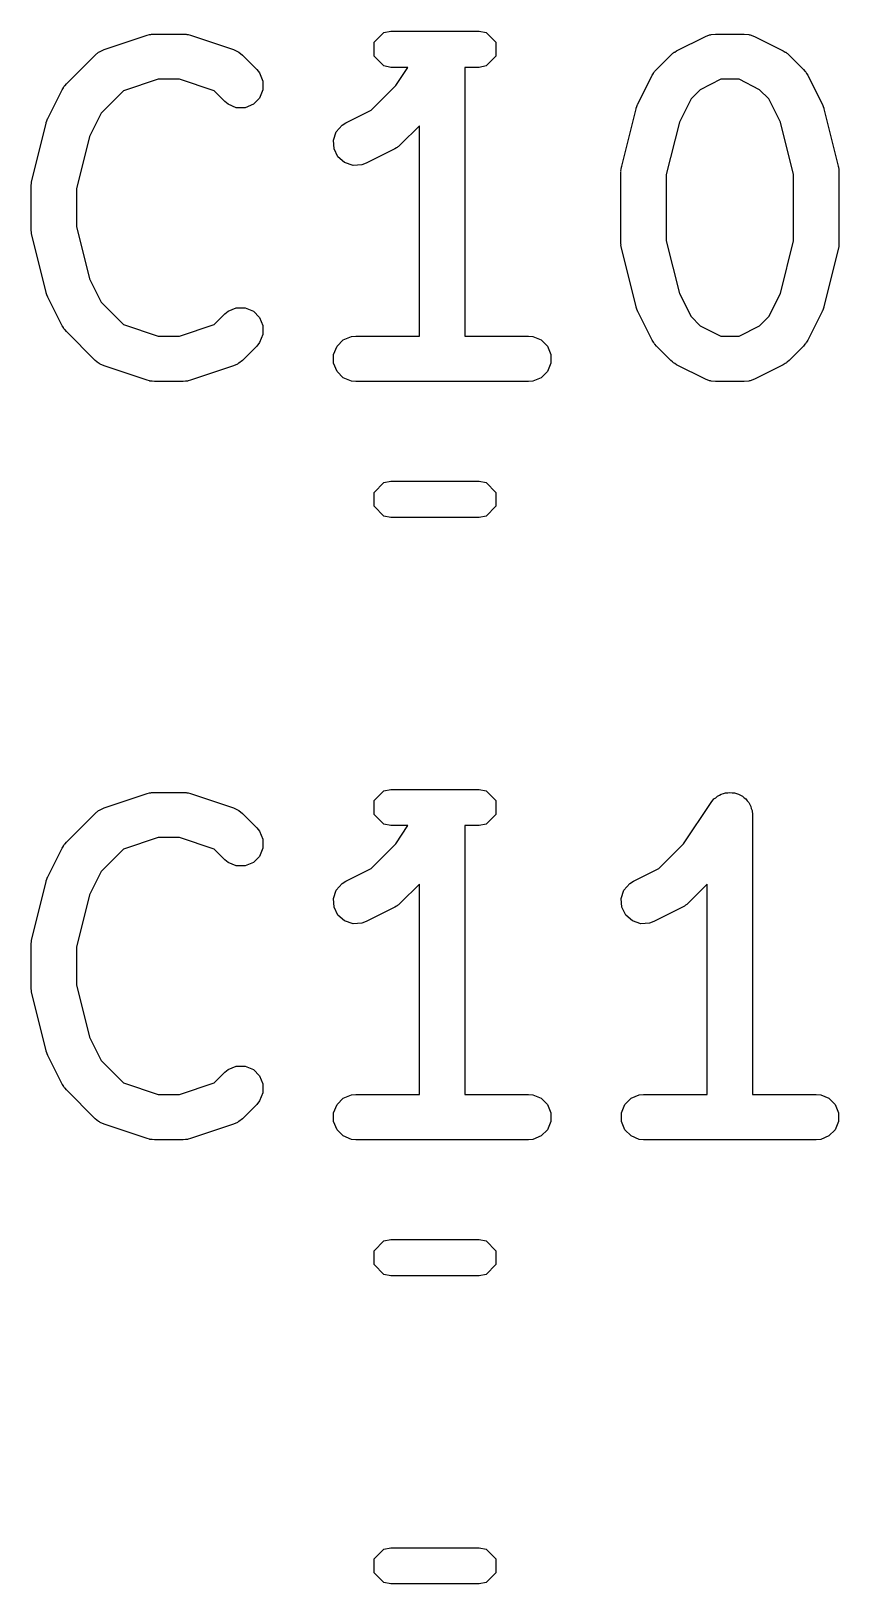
# Model space of a CAD drawing. Header units: inches. Extents: x 5.9 to 18, y -6.3 to -1.5.
# Drawn here: x 8.4976 to 8.6028, y -3.1854 to -2.9831 of the extents above; entities that cross this region are included whole.
import ezdxf

# ---------------------------------------------------------------- set-up
doc = ezdxf.new("R2010")
doc.units = ezdxf.units.IN
doc.header["$MEASUREMENT"] = 0
doc.layers.add('F.Silkscreen', color=41, linetype='CONTINUOUS', true_color=0xf2eda1)

msp = doc.modelspace()

# ---------------------------------------------------------------- linework, layer by layer
at = {"layer": 'F.Silkscreen', "linetype": 'CONTINUOUS'}
for p, q in [((8.50708, -2.98548), (8.51271, -2.98361)), ((8.51271, -2.98361), (8.51299, -2.98354)), ((8.51299, -2.98354), (8.51306, -2.98351)), ((8.51306, -2.98351), (8.51317, -2.9835)), ((8.51317, -2.9835), (8.51327, -2.98348)), ((8.51327, -2.98348), (8.51335, -2.98349)), ((8.51335, -2.98349), (8.51364, -2.98346)), ((8.51364, -2.98346), (8.51739, -2.98346)), ((8.51739, -2.98346), (8.51768, -2.98349)), ((8.51768, -2.98349), (8.51776, -2.98348)), ((8.51776, -2.98348), (8.51786, -2.9835)), ((8.51786, -2.9835), (8.51796, -2.98351)), ((8.51796, -2.98351), (8.51804, -2.98354)), ((8.51804, -2.98354), (8.51832, -2.98361)), ((8.51832, -2.98361), (8.52395, -2.98548)), ((8.54226, -2.98453), (8.54353, -2.98325)), ((8.54226, -2.98634), (8.54226, -2.98453)), ((8.54353, -2.98325), (8.54444, -2.98307)), ((8.54444, -2.98307), (8.55596, -2.98307)), ((8.55596, -2.98307), (8.55686, -2.98325)), ((8.55686, -2.98325), (8.55814, -2.98453)), ((8.55814, -2.98453), (8.55814, -2.98634)), ((8.58168, -2.98564), (8.58543, -2.98377)), ((8.58543, -2.98377), (8.58597, -2.98356)), ((8.58597, -2.98356), (8.58608, -2.98355)), ((8.58608, -2.98355), (8.58618, -2.98351)), ((8.58618, -2.98351), (8.58675, -2.98346)), ((8.58675, -2.98346), (8.5905, -2.98346)), ((8.5905, -2.98346), (8.59108, -2.98351)), ((8.59108, -2.98351), (8.59118, -2.98355)), ((8.59118, -2.98355), (8.59128, -2.98356)), ((8.59128, -2.98356), (8.59182, -2.98377)), ((8.59182, -2.98377), (8.59557, -2.98564)), ((8.50218, -2.98995), (8.50593, -2.9862)), ((8.50593, -2.9862), (8.50637, -2.98583)), ((8.50637, -2.98583), (8.50647, -2.98579)), ((8.50647, -2.98579), (8.50655, -2.98572)), ((8.50655, -2.98572), (8.50708, -2.98548)), ((8.52395, -2.98548), (8.52448, -2.98572)), ((8.52448, -2.98572), (8.52456, -2.98579)), ((8.52456, -2.98579), (8.52465, -2.98583)), ((8.52465, -2.98583), (8.5251, -2.9862)), ((8.5251, -2.9862), (8.52698, -2.98807)), ((8.54353, -2.98762), (8.54226, -2.98634)), ((8.55814, -2.98634), (8.55686, -2.98762)), ((8.57904, -2.98807), (8.58092, -2.9862)), ((8.58092, -2.9862), (8.58114, -2.98601)), ((8.58114, -2.98601), (8.58119, -2.98595)), ((8.58119, -2.98595), (8.58128, -2.9859)), ((8.58128, -2.9859), (8.58136, -2.98583)), ((8.58136, -2.98583), (8.58144, -2.9858)), ((8.58144, -2.9858), (8.58168, -2.98564)), ((8.59557, -2.98564), (8.59582, -2.9858)), ((8.59582, -2.9858), (8.59589, -2.98583)), ((8.59589, -2.98583), (8.59598, -2.9859)), ((8.59598, -2.9859), (8.59606, -2.98595)), ((8.59606, -2.98595), (8.59612, -2.98601)), ((8.59612, -2.98601), (8.59634, -2.9862)), ((8.59634, -2.9862), (8.59822, -2.98807)), ((8.52698, -2.98807), (8.52734, -2.98852)), ((8.52734, -2.98852), (8.52778, -2.98958)), ((8.54444, -2.9878), (8.54353, -2.98762)), ((8.54666, -2.9878), (8.54444, -2.9878)), ((8.54509, -2.99015), (8.54666, -2.9878)), ((8.55596, -2.9878), (8.55409, -2.9878)), ((8.55409, -2.9878), (8.55409, -3.02283)), ((8.55686, -2.98762), (8.55596, -2.9878)), ((8.57661, -2.99259), (8.57849, -2.98884)), ((8.57849, -2.98884), (8.57865, -2.98859)), ((8.57865, -2.98859), (8.57868, -2.98852)), ((8.57868, -2.98852), (8.57874, -2.98844)), ((8.57874, -2.98844), (8.5788, -2.98835)), ((8.5788, -2.98835), (8.57886, -2.9883)), ((8.57886, -2.9883), (8.57904, -2.98807)), ((8.59822, -2.98807), (8.5984, -2.9883)), ((8.5984, -2.9883), (8.59846, -2.98835)), ((8.59846, -2.98835), (8.59852, -2.98844)), ((8.59852, -2.98844), (8.59858, -2.98852)), ((8.59858, -2.98852), (8.59861, -2.98859)), ((8.59861, -2.98859), (8.59877, -2.98884)), ((8.59877, -2.98884), (8.60064, -2.99259)), ((8.49975, -2.99446), (8.50162, -2.99071)), ((8.50162, -2.99071), (8.50178, -2.99047)), ((8.50178, -2.99047), (8.50181, -2.99039)), ((8.50181, -2.99039), (8.50188, -2.99031)), ((8.50188, -2.99031), (8.50193, -2.99022)), ((8.50193, -2.99022), (8.50199, -2.99017)), ((8.50199, -2.99017), (8.50218, -2.98995)), ((8.50961, -2.99087), (8.50669, -2.99378)), ((8.51412, -2.98936), (8.50961, -2.99087)), ((8.51691, -2.98936), (8.51412, -2.98936)), ((8.52142, -2.99087), (8.51691, -2.98936)), ((8.5228, -2.99225), (8.52142, -2.99087)), ((8.52778, -2.99074), (8.52734, -2.9918)), ((8.52778, -2.98958), (8.52778, -2.99074)), ((8.54189, -2.99336), (8.54509, -2.99015)), ((8.58475, -2.99071), (8.58356, -2.99191)), ((8.58745, -2.98936), (8.58475, -2.99071)), ((8.58981, -2.98936), (8.58745, -2.98936)), ((8.5925, -2.99071), (8.58981, -2.98936)), ((8.5937, -2.99191), (8.5925, -2.99071)), ((8.52325, -2.99261), (8.5228, -2.99225)), ((8.52431, -2.99306), (8.52325, -2.99261)), ((8.52653, -2.99261), (8.52546, -2.99306)), ((8.52734, -2.9918), (8.52653, -2.99261)), ((8.57641, -2.99313), (8.5765, -2.99289)), ((8.5765, -2.99289), (8.57659, -2.99265)), ((8.57659, -2.99265), (8.5766, -2.99263)), ((8.5766, -2.99263), (8.57661, -2.99259)), ((8.58356, -2.99191), (8.58204, -2.99494)), ((8.59522, -2.99494), (8.5937, -2.99191)), ((8.60064, -2.99259), (8.60066, -2.99263)), ((8.60066, -2.99263), (8.60067, -2.99265)), ((8.60067, -2.99265), (8.60076, -2.99289)), ((8.60076, -2.99289), (8.60085, -2.99313)), ((8.49954, -2.995), (8.49963, -2.99476)), ((8.49963, -2.99476), (8.49972, -2.99452)), ((8.49972, -2.99452), (8.49973, -2.99451)), ((8.49973, -2.99451), (8.49975, -2.99446)), ((8.50669, -2.99378), (8.50518, -2.99681)), ((8.52546, -2.99306), (8.52431, -2.99306)), ((8.53857, -2.99502), (8.54189, -2.99336)), ((8.57452, -3.00069), (8.57639, -2.99319)), ((8.57639, -2.99319), (8.57641, -2.99315)), ((8.57641, -2.99315), (8.57641, -2.99313)), ((8.58204, -2.99494), (8.58033, -3.00177)), ((8.59693, -3.00177), (8.59522, -2.99494)), ((8.60085, -2.99313), (8.60085, -2.99315)), ((8.60085, -2.99315), (8.60087, -2.99319)), ((8.60087, -2.99319), (8.60274, -3.00069)), ((8.49765, -3.00257), (8.49953, -2.99507)), ((8.49953, -2.99507), (8.49954, -2.99503)), ((8.49954, -2.99503), (8.49954, -2.995)), ((8.50518, -2.99681), (8.50347, -3.00365)), ((8.53696, -2.99729), (8.53732, -2.9962)), ((8.53732, -2.9962), (8.53808, -2.99533)), ((8.53808, -2.99533), (8.53857, -2.99502)), ((8.54818, -2.99541), (8.54572, -2.99787)), ((8.54818, -3.02283), (8.54818, -2.99541)), ((8.53704, -2.99844), (8.53696, -2.99729)), ((8.53755, -2.99947), (8.53704, -2.99844)), ((8.54496, -2.99843), (8.54121, -3.0003)), ((8.5452, -2.99827), (8.54496, -2.99843)), ((8.54528, -2.99824), (8.5452, -2.99827)), ((8.54536, -2.99817), (8.54528, -2.99824)), ((8.54545, -2.99812), (8.54536, -2.99817)), ((8.5455, -2.99806), (8.54545, -2.99812)), ((8.54572, -2.99787), (8.5455, -2.99806)), ((8.53842, -3.00022), (8.53755, -2.99947)), ((8.53952, -3.00059), (8.53842, -3.00022)), ((8.54067, -3.00051), (8.53952, -3.00059)), ((8.54121, -3.0003), (8.54067, -3.00051)), ((8.57446, -3.00105), (8.57448, -3.00083)), ((8.57448, -3.00083), (8.5745, -3.00079)), ((8.5745, -3.00079), (8.57452, -3.00069)), ((8.60274, -3.00069), (8.60276, -3.00079)), ((8.60276, -3.00079), (8.60277, -3.00083)), ((8.60277, -3.00083), (8.6028, -3.00105)), ((8.49757, -3.00314), (8.4976, -3.00292)), ((8.4976, -3.00292), (8.49762, -3.00271)), ((8.49762, -3.00271), (8.49764, -3.00267)), ((8.49764, -3.00267), (8.49765, -3.00257)), ((8.57443, -3.00126), (8.57446, -3.00105)), ((8.57444, -3.00131), (8.57443, -3.00126)), ((8.57443, -3.00141), (8.57444, -3.00131)), ((8.57443, -3.01078), (8.57443, -3.00141)), ((8.58033, -3.00177), (8.58033, -3.01042)), ((8.59693, -3.01042), (8.59693, -3.00177)), ((8.6028, -3.00105), (8.60283, -3.00126)), ((8.60283, -3.00126), (8.60282, -3.00131)), ((8.60282, -3.00131), (8.60283, -3.00141)), ((8.60283, -3.00141), (8.60283, -3.01078)), ((8.49756, -3.00328), (8.49757, -3.00318)), ((8.49756, -3.00891), (8.49756, -3.00328)), ((8.49757, -3.00318), (8.49757, -3.00314)), ((8.50347, -3.00365), (8.50347, -3.00854)), ((8.49757, -3.00901), (8.49756, -3.00891)), ((8.49757, -3.00905), (8.49757, -3.00901)), ((8.4976, -3.00927), (8.49757, -3.00905)), ((8.50347, -3.00854), (8.50518, -3.01538)), ((8.49762, -3.00948), (8.4976, -3.00927)), ((8.49764, -3.00952), (8.49762, -3.00948)), ((8.49765, -3.00962), (8.49764, -3.00952)), ((8.49953, -3.01712), (8.49765, -3.00962)), ((8.57444, -3.01088), (8.57443, -3.01078)), ((8.57443, -3.01093), (8.57444, -3.01088)), ((8.57446, -3.01114), (8.57443, -3.01093)), ((8.57448, -3.01136), (8.57446, -3.01114)), ((8.58033, -3.01042), (8.58204, -3.01725)), ((8.59522, -3.01725), (8.59693, -3.01042)), ((8.6028, -3.01114), (8.60277, -3.01136)), ((8.60283, -3.01093), (8.6028, -3.01114)), ((8.60283, -3.01078), (8.60282, -3.01088)), ((8.60282, -3.01088), (8.60283, -3.01093)), ((8.5745, -3.0114), (8.57448, -3.01136)), ((8.57452, -3.0115), (8.5745, -3.0114)), ((8.57639, -3.019), (8.57452, -3.0115)), ((8.60274, -3.0115), (8.60087, -3.019)), ((8.60276, -3.0114), (8.60274, -3.0115)), ((8.60277, -3.01136), (8.60276, -3.0114)), ((8.49954, -3.01717), (8.49953, -3.01712)), ((8.49954, -3.01719), (8.49954, -3.01717)), ((8.49963, -3.01743), (8.49954, -3.01719)), ((8.50518, -3.01538), (8.50669, -3.01841)), ((8.49972, -3.01767), (8.49963, -3.01743)), ((8.49973, -3.01768), (8.49972, -3.01767)), ((8.49975, -3.01773), (8.49973, -3.01768)), ((8.50162, -3.02148), (8.49975, -3.01773)), ((8.50669, -3.01841), (8.50961, -3.02132)), ((8.52325, -3.01958), (8.52431, -3.01913)), ((8.52431, -3.01913), (8.52546, -3.01913)), ((8.52546, -3.01913), (8.52653, -3.01958)), ((8.57641, -3.01904), (8.57639, -3.019)), ((8.57641, -3.01906), (8.57641, -3.01904)), ((8.5765, -3.0193), (8.57641, -3.01906)), ((8.58204, -3.01725), (8.58356, -3.02028)), ((8.5937, -3.02028), (8.59522, -3.01725)), ((8.60085, -3.01906), (8.60076, -3.0193)), ((8.60087, -3.019), (8.60085, -3.01904)), ((8.60085, -3.01904), (8.60085, -3.01906)), ((8.52142, -3.02132), (8.5228, -3.01994)), ((8.5228, -3.01994), (8.52325, -3.01958)), ((8.52653, -3.01958), (8.52734, -3.02039)), ((8.52734, -3.02039), (8.52778, -3.02145)), ((8.57659, -3.01954), (8.5765, -3.0193)), ((8.5766, -3.01956), (8.57659, -3.01954)), ((8.57661, -3.0196), (8.5766, -3.01956)), ((8.57849, -3.02335), (8.57661, -3.0196)), ((8.58356, -3.02028), (8.58475, -3.02148)), ((8.5925, -3.02148), (8.5937, -3.02028)), ((8.60064, -3.0196), (8.59877, -3.02335)), ((8.60066, -3.01956), (8.60064, -3.0196)), ((8.60067, -3.01954), (8.60066, -3.01956)), ((8.60076, -3.0193), (8.60067, -3.01954)), ((8.50178, -3.02172), (8.50162, -3.02148)), ((8.50181, -3.0218), (8.50178, -3.02172)), ((8.50188, -3.02188), (8.50181, -3.0218)), ((8.50193, -3.02197), (8.50188, -3.02188)), ((8.50199, -3.02202), (8.50193, -3.02197)), ((8.50218, -3.02224), (8.50199, -3.02202)), ((8.50593, -3.02599), (8.50218, -3.02224)), ((8.50961, -3.02132), (8.51412, -3.02283)), ((8.51412, -3.02283), (8.51691, -3.02283)), ((8.51691, -3.02283), (8.52142, -3.02132)), ((8.52778, -3.02261), (8.52734, -3.02367)), ((8.52778, -3.02145), (8.52778, -3.02261)), ((8.53825, -3.02333), (8.53931, -3.02288)), ((8.53931, -3.02288), (8.53989, -3.02283)), ((8.53989, -3.02283), (8.54818, -3.02283)), ((8.55409, -3.02283), (8.56238, -3.02283)), ((8.56238, -3.02283), (8.56296, -3.02288)), ((8.56296, -3.02288), (8.56402, -3.02333)), ((8.58475, -3.02148), (8.58745, -3.02283)), ((8.58745, -3.02283), (8.58981, -3.02283)), ((8.58981, -3.02283), (8.5925, -3.02148)), ((8.52698, -3.02412), (8.5251, -3.02599)), ((8.52734, -3.02367), (8.52698, -3.02412)), ((8.53699, -3.0252), (8.53743, -3.02414)), ((8.53699, -3.02636), (8.53699, -3.0252)), ((8.53743, -3.02414), (8.53825, -3.02333)), ((8.56402, -3.02333), (8.56484, -3.02414)), ((8.56484, -3.02414), (8.56528, -3.0252)), ((8.56528, -3.0252), (8.56528, -3.02636)), ((8.57865, -3.0236), (8.57849, -3.02335)), ((8.57868, -3.02367), (8.57865, -3.0236)), ((8.57874, -3.02375), (8.57868, -3.02367)), ((8.5788, -3.02384), (8.57874, -3.02375)), ((8.57886, -3.02389), (8.5788, -3.02384)), ((8.57904, -3.02412), (8.57886, -3.02389)), ((8.58092, -3.02599), (8.57904, -3.02412)), ((8.59822, -3.02412), (8.59634, -3.02599)), ((8.5984, -3.02389), (8.59822, -3.02412)), ((8.59846, -3.02384), (8.5984, -3.02389)), ((8.59852, -3.02375), (8.59846, -3.02384)), ((8.59858, -3.02367), (8.59852, -3.02375)), ((8.59861, -3.0236), (8.59858, -3.02367)), ((8.59877, -3.02335), (8.59861, -3.0236)), ((8.50637, -3.02636), (8.50593, -3.02599)), ((8.50647, -3.0264), (8.50637, -3.02636)), ((8.50655, -3.02647), (8.50647, -3.0264)), ((8.50708, -3.02671), (8.50655, -3.02647)), ((8.51271, -3.02858), (8.50708, -3.02671)), ((8.52395, -3.02671), (8.51832, -3.02858)), ((8.52448, -3.02647), (8.52395, -3.02671)), ((8.52456, -3.0264), (8.52448, -3.02647)), ((8.52465, -3.02636), (8.52456, -3.0264)), ((8.5251, -3.02599), (8.52465, -3.02636)), ((8.53743, -3.02742), (8.53699, -3.02636)), ((8.56528, -3.02636), (8.56484, -3.02742)), ((8.58114, -3.02618), (8.58092, -3.02599)), ((8.58119, -3.02624), (8.58114, -3.02618)), ((8.58128, -3.02629), (8.58119, -3.02624)), ((8.58136, -3.02636), (8.58128, -3.02629)), ((8.58144, -3.02639), (8.58136, -3.02636)), ((8.58168, -3.02655), (8.58144, -3.02639)), ((8.58543, -3.02842), (8.58168, -3.02655)), ((8.59557, -3.02655), (8.59182, -3.02842)), ((8.59582, -3.02639), (8.59557, -3.02655)), ((8.59589, -3.02636), (8.59582, -3.02639)), ((8.59598, -3.02629), (8.59589, -3.02636)), ((8.59606, -3.02624), (8.59598, -3.02629)), ((8.59612, -3.02618), (8.59606, -3.02624)), ((8.59634, -3.02599), (8.59612, -3.02618)), ((8.51299, -3.02865), (8.51271, -3.02858)), ((8.51306, -3.02868), (8.51299, -3.02865)), ((8.51317, -3.02869), (8.51306, -3.02868)), ((8.51327, -3.02871), (8.51317, -3.02869)), ((8.51335, -3.0287), (8.51327, -3.02871)), ((8.51364, -3.02873), (8.51335, -3.0287)), ((8.51739, -3.02873), (8.51364, -3.02873)), ((8.51768, -3.0287), (8.51739, -3.02873)), ((8.51776, -3.02871), (8.51768, -3.0287)), ((8.51786, -3.02869), (8.51776, -3.02871)), ((8.51796, -3.02868), (8.51786, -3.02869)), ((8.51804, -3.02865), (8.51796, -3.02868)), ((8.51832, -3.02858), (8.51804, -3.02865)), ((8.53825, -3.02824), (8.53743, -3.02742)), ((8.53931, -3.02868), (8.53825, -3.02824)), ((8.53989, -3.02873), (8.53931, -3.02868)), ((8.56238, -3.02873), (8.53989, -3.02873)), ((8.56296, -3.02868), (8.56238, -3.02873)), ((8.56402, -3.02824), (8.56296, -3.02868)), ((8.56484, -3.02742), (8.56402, -3.02824)), ((8.58597, -3.02863), (8.58543, -3.02842)), ((8.58608, -3.02864), (8.58597, -3.02863)), ((8.58618, -3.02868), (8.58608, -3.02864)), ((8.58675, -3.02873), (8.58618, -3.02868)), ((8.5905, -3.02873), (8.58675, -3.02873)), ((8.59108, -3.02868), (8.5905, -3.02873)), ((8.59118, -3.02864), (8.59108, -3.02868)), ((8.59128, -3.02863), (8.59118, -3.02864)), ((8.59182, -3.02842), (8.59128, -3.02863)), ((8.54226, -3.04319), (8.54353, -3.04191)), ((8.54226, -3.045), (8.54226, -3.04319)), ((8.54353, -3.04191), (8.54444, -3.04173)), ((8.54444, -3.04173), (8.55596, -3.04173)), ((8.55596, -3.04173), (8.55686, -3.04191)), ((8.55686, -3.04191), (8.55814, -3.04319)), ((8.55814, -3.04319), (8.55814, -3.045)), ((8.54353, -3.04628), (8.54226, -3.045)), ((8.55814, -3.045), (8.55686, -3.04628)), ((8.54444, -3.04646), (8.54353, -3.04628)), ((8.55596, -3.04646), (8.54444, -3.04646)), ((8.55686, -3.04628), (8.55596, -3.04646)), ((8.54353, -3.08207), (8.54444, -3.08189)), ((8.54444, -3.08189), (8.55596, -3.08189)), ((8.55596, -3.08189), (8.55686, -3.08207)), ((8.50708, -3.0843), (8.51271, -3.08243)), ((8.51271, -3.08243), (8.51299, -3.08236)), ((8.51299, -3.08236), (8.51306, -3.08233)), ((8.51306, -3.08233), (8.51317, -3.08232)), ((8.51317, -3.08232), (8.51327, -3.0823)), ((8.51327, -3.0823), (8.51335, -3.08231)), ((8.51335, -3.08231), (8.51364, -3.08228)), ((8.51364, -3.08228), (8.51739, -3.08228)), ((8.51739, -3.08228), (8.51768, -3.08231)), ((8.51768, -3.08231), (8.51776, -3.0823)), ((8.51776, -3.0823), (8.51786, -3.08232)), ((8.51786, -3.08232), (8.51796, -3.08233)), ((8.51796, -3.08233), (8.51804, -3.08236)), ((8.51804, -3.08236), (8.51832, -3.08243)), ((8.51832, -3.08243), (8.52395, -3.0843)), ((8.54226, -3.08335), (8.54353, -3.08207)), ((8.54226, -3.08516), (8.54226, -3.08335)), ((8.55686, -3.08207), (8.55814, -3.08335)), ((8.55814, -3.08335), (8.55814, -3.08516)), ((8.58259, -3.08897), (8.58617, -3.08359)), ((8.58617, -3.08359), (8.58617, -3.08359)), ((8.58617, -3.08359), (8.58617, -3.08359)), ((8.58617, -3.08359), (8.58618, -3.08359)), ((8.58618, -3.08359), (8.58654, -3.08314)), ((8.58654, -3.08314), (8.58678, -3.08298)), ((8.58678, -3.08298), (8.58699, -3.08277)), ((8.58699, -3.08277), (8.58726, -3.08266)), ((8.58726, -3.08266), (8.5875, -3.0825)), ((8.5875, -3.0825), (8.58778, -3.08244)), ((8.58778, -3.08244), (8.58805, -3.08233)), ((8.58805, -3.08233), (8.58834, -3.08233)), ((8.58834, -3.08233), (8.58863, -3.08228)), ((8.58863, -3.08228), (8.58891, -3.08233)), ((8.58891, -3.08233), (8.58921, -3.08233)), ((8.58921, -3.08233), (8.58947, -3.08244)), ((8.58947, -3.08244), (8.58976, -3.0825)), ((8.58976, -3.0825), (8.59, -3.08266)), ((8.59, -3.08266), (8.59027, -3.08277)), ((8.59027, -3.08277), (8.59047, -3.08298)), ((8.59047, -3.08298), (8.59072, -3.08314)), ((8.59072, -3.08314), (8.59088, -3.08338)), ((8.59088, -3.08338), (8.59108, -3.08359)), ((8.59108, -3.08359), (8.5912, -3.08386)), ((8.5912, -3.08386), (8.59136, -3.0841)), ((8.50218, -3.08877), (8.50593, -3.08502)), ((8.50593, -3.08502), (8.50637, -3.08465)), ((8.50637, -3.08465), (8.50647, -3.08461)), ((8.50647, -3.08461), (8.50655, -3.08454)), ((8.50655, -3.08454), (8.50708, -3.0843)), ((8.52395, -3.0843), (8.52448, -3.08454)), ((8.52448, -3.08454), (8.52456, -3.08461)), ((8.52456, -3.08461), (8.52465, -3.08465)), ((8.52465, -3.08465), (8.5251, -3.08502)), ((8.5251, -3.08502), (8.52698, -3.08689)), ((8.54353, -3.08643), (8.54226, -3.08516)), ((8.55814, -3.08516), (8.55686, -3.08643)), ((8.59136, -3.0841), (8.59141, -3.08438)), ((8.59141, -3.08438), (8.59153, -3.08465)), ((8.59153, -3.08465), (8.59158, -3.08522)), ((8.59158, -3.08522), (8.59158, -3.08523)), ((8.59158, -3.08523), (8.59158, -3.08523)), ((8.59158, -3.08523), (8.59158, -3.08523)), ((8.59158, -3.08523), (8.59158, -3.12165)), ((8.52698, -3.08689), (8.52734, -3.08734)), ((8.52734, -3.08734), (8.52778, -3.0884)), ((8.54444, -3.08661), (8.54353, -3.08643)), ((8.54666, -3.08661), (8.54444, -3.08661)), ((8.54509, -3.08897), (8.54666, -3.08661)), ((8.55596, -3.08661), (8.55409, -3.08661)), ((8.55409, -3.08661), (8.55409, -3.12165)), ((8.55686, -3.08643), (8.55596, -3.08661)), ((8.49975, -3.09328), (8.50162, -3.08953)), ((8.50162, -3.08953), (8.50178, -3.08928)), ((8.50178, -3.08928), (8.50181, -3.08921)), ((8.50181, -3.08921), (8.50188, -3.08913)), ((8.50188, -3.08913), (8.50193, -3.08904)), ((8.50193, -3.08904), (8.50199, -3.08899)), ((8.50199, -3.08899), (8.50218, -3.08877)), ((8.50961, -3.08968), (8.50669, -3.0926)), ((8.51412, -3.08818), (8.50961, -3.08968)), ((8.51691, -3.08818), (8.51412, -3.08818)), ((8.52142, -3.08968), (8.51691, -3.08818)), ((8.5228, -3.09107), (8.52142, -3.08968)), ((8.52778, -3.08955), (8.52734, -3.09062)), ((8.52778, -3.0884), (8.52778, -3.08955)), ((8.54189, -3.09218), (8.54509, -3.08897)), ((8.57938, -3.09218), (8.58259, -3.08897)), ((8.52325, -3.09143), (8.5228, -3.09107)), ((8.52431, -3.09187), (8.52325, -3.09143)), ((8.52546, -3.09187), (8.52431, -3.09187)), ((8.52653, -3.09143), (8.52546, -3.09187)), ((8.52734, -3.09062), (8.52653, -3.09143)), ((8.49765, -3.10139), (8.49953, -3.09389)), ((8.49953, -3.09389), (8.49954, -3.09384)), ((8.49954, -3.09382), (8.49963, -3.09358)), ((8.49954, -3.09384), (8.49954, -3.09382)), ((8.49963, -3.09358), (8.49972, -3.09334)), ((8.49972, -3.09334), (8.49973, -3.09332)), ((8.49973, -3.09332), (8.49975, -3.09328)), ((8.50669, -3.0926), (8.50518, -3.09563)), ((8.53808, -3.09415), (8.53857, -3.09384)), ((8.53857, -3.09384), (8.54189, -3.09218)), ((8.57557, -3.09415), (8.57606, -3.09384)), ((8.57606, -3.09384), (8.57938, -3.09218)), ((8.50518, -3.09563), (8.50347, -3.10247)), ((8.53696, -3.09611), (8.53732, -3.09502)), ((8.53704, -3.09726), (8.53696, -3.09611)), ((8.53732, -3.09502), (8.53808, -3.09415)), ((8.54818, -3.09423), (8.54572, -3.09669)), ((8.54818, -3.12165), (8.54818, -3.09423)), ((8.57445, -3.09611), (8.57482, -3.09502)), ((8.57453, -3.09726), (8.57445, -3.09611)), ((8.57482, -3.09502), (8.57557, -3.09415)), ((8.58568, -3.09423), (8.58322, -3.09669)), ((8.58568, -3.12165), (8.58568, -3.09423)), ((8.53755, -3.09829), (8.53704, -3.09726)), ((8.54496, -3.09724), (8.54121, -3.09912)), ((8.5452, -3.09709), (8.54496, -3.09724)), ((8.54528, -3.09706), (8.5452, -3.09709)), ((8.54536, -3.09699), (8.54528, -3.09706)), ((8.54545, -3.09694), (8.54536, -3.09699)), ((8.5455, -3.09688), (8.54545, -3.09694)), ((8.54572, -3.09669), (8.5455, -3.09688)), ((8.57505, -3.09829), (8.57453, -3.09726)), ((8.58245, -3.09724), (8.5787, -3.09912)), ((8.5827, -3.09709), (8.58245, -3.09724)), ((8.58277, -3.09706), (8.5827, -3.09709)), ((8.58285, -3.09699), (8.58277, -3.09706)), ((8.58294, -3.09694), (8.58285, -3.09699)), ((8.58299, -3.09688), (8.58294, -3.09694)), ((8.58322, -3.09669), (8.58299, -3.09688)), ((8.53842, -3.09904), (8.53755, -3.09829)), ((8.53952, -3.09941), (8.53842, -3.09904)), ((8.54067, -3.09933), (8.53952, -3.09941)), ((8.54121, -3.09912), (8.54067, -3.09933)), ((8.57592, -3.09904), (8.57505, -3.09829)), ((8.57701, -3.09941), (8.57592, -3.09904)), ((8.57816, -3.09933), (8.57701, -3.09941)), ((8.5787, -3.09912), (8.57816, -3.09933)), ((8.49756, -3.1021), (8.49757, -3.102)), ((8.49756, -3.10773), (8.49756, -3.1021)), ((8.49757, -3.10196), (8.4976, -3.10174)), ((8.49757, -3.102), (8.49757, -3.10196)), ((8.4976, -3.10174), (8.49762, -3.10153)), ((8.49762, -3.10153), (8.49764, -3.10149)), ((8.49764, -3.10149), (8.49765, -3.10139)), ((8.50347, -3.10247), (8.50347, -3.10736)), ((8.49757, -3.10783), (8.49756, -3.10773)), ((8.49757, -3.10787), (8.49757, -3.10783)), ((8.4976, -3.10809), (8.49757, -3.10787)), ((8.49762, -3.1083), (8.4976, -3.10809)), ((8.50347, -3.10736), (8.50518, -3.11419)), ((8.49764, -3.10834), (8.49762, -3.1083)), ((8.49765, -3.10844), (8.49764, -3.10834)), ((8.49953, -3.11594), (8.49765, -3.10844)), ((8.50518, -3.11419), (8.50669, -3.11723)), ((8.49954, -3.11598), (8.49953, -3.11594)), ((8.49954, -3.11601), (8.49954, -3.11598)), ((8.49963, -3.11624), (8.49954, -3.11601)), ((8.49972, -3.11649), (8.49963, -3.11624)), ((8.49973, -3.1165), (8.49972, -3.11649)), ((8.49975, -3.11655), (8.49973, -3.1165)), ((8.50162, -3.1203), (8.49975, -3.11655)), ((8.50669, -3.11723), (8.50961, -3.12014)), ((8.5228, -3.11876), (8.52325, -3.11839)), ((8.52325, -3.11839), (8.52431, -3.11795)), ((8.52431, -3.11795), (8.52546, -3.11795)), ((8.52546, -3.11795), (8.52653, -3.11839)), ((8.52653, -3.11839), (8.52734, -3.11921)), ((8.50178, -3.12054), (8.50162, -3.1203)), ((8.50961, -3.12014), (8.51412, -3.12165)), ((8.51691, -3.12165), (8.52142, -3.12014)), ((8.52142, -3.12014), (8.5228, -3.11876)), ((8.52734, -3.11921), (8.52778, -3.12027)), ((8.52778, -3.12027), (8.52778, -3.12143)), ((8.50181, -3.12062), (8.50178, -3.12054)), ((8.50188, -3.1207), (8.50181, -3.12062)), ((8.50193, -3.12079), (8.50188, -3.1207)), ((8.50199, -3.12084), (8.50193, -3.12079)), ((8.50218, -3.12106), (8.50199, -3.12084)), ((8.50593, -3.12481), (8.50218, -3.12106)), ((8.51412, -3.12165), (8.51691, -3.12165)), ((8.52778, -3.12143), (8.52734, -3.12249)), ((8.53743, -3.12296), (8.53825, -3.12214)), ((8.53825, -3.12214), (8.53931, -3.1217)), ((8.53931, -3.1217), (8.53989, -3.12165)), ((8.53989, -3.12165), (8.54818, -3.12165)), ((8.55409, -3.12165), (8.56238, -3.12165)), ((8.56238, -3.12165), (8.56296, -3.1217)), ((8.56296, -3.1217), (8.56402, -3.12214)), ((8.56402, -3.12214), (8.56484, -3.12296)), ((8.57493, -3.12296), (8.57574, -3.12214)), ((8.57574, -3.12214), (8.5768, -3.1217)), ((8.5768, -3.1217), (8.57738, -3.12165)), ((8.57738, -3.12165), (8.58568, -3.12165)), ((8.59158, -3.12165), (8.59988, -3.12165)), ((8.59988, -3.12165), (8.60045, -3.1217)), ((8.60045, -3.1217), (8.60152, -3.12214)), ((8.60152, -3.12214), (8.60233, -3.12296)), ((8.52698, -3.12294), (8.5251, -3.12481)), ((8.52734, -3.12249), (8.52698, -3.12294)), ((8.53699, -3.12402), (8.53743, -3.12296)), ((8.53699, -3.12518), (8.53699, -3.12402)), ((8.56484, -3.12296), (8.56528, -3.12402)), ((8.56528, -3.12402), (8.56528, -3.12518)), ((8.57448, -3.12402), (8.57493, -3.12296)), ((8.57448, -3.12518), (8.57448, -3.12402)), ((8.60233, -3.12296), (8.60277, -3.12402)), ((8.60277, -3.12402), (8.60277, -3.12518)), ((8.50637, -3.12518), (8.50593, -3.12481)), ((8.50647, -3.12522), (8.50637, -3.12518)), ((8.50655, -3.12529), (8.50647, -3.12522)), ((8.50708, -3.12553), (8.50655, -3.12529)), ((8.51271, -3.1274), (8.50708, -3.12553)), ((8.52395, -3.12553), (8.51832, -3.1274)), ((8.52448, -3.12529), (8.52395, -3.12553)), ((8.52456, -3.12522), (8.52448, -3.12529)), ((8.52465, -3.12518), (8.52456, -3.12522)), ((8.5251, -3.12481), (8.52465, -3.12518)), ((8.53743, -3.12624), (8.53699, -3.12518)), ((8.53825, -3.12705), (8.53743, -3.12624)), ((8.56484, -3.12624), (8.56402, -3.12705)), ((8.56528, -3.12518), (8.56484, -3.12624)), ((8.57493, -3.12624), (8.57448, -3.12518)), ((8.57574, -3.12705), (8.57493, -3.12624)), ((8.60233, -3.12624), (8.60152, -3.12705)), ((8.60277, -3.12518), (8.60233, -3.12624)), ((8.51299, -3.12747), (8.51271, -3.1274)), ((8.51306, -3.1275), (8.51299, -3.12747)), ((8.51317, -3.12751), (8.51306, -3.1275)), ((8.51327, -3.12753), (8.51317, -3.12751)), ((8.51335, -3.12752), (8.51327, -3.12753)), ((8.51364, -3.12755), (8.51335, -3.12752)), ((8.51739, -3.12755), (8.51364, -3.12755)), ((8.51768, -3.12752), (8.51739, -3.12755)), ((8.51776, -3.12753), (8.51768, -3.12752)), ((8.51786, -3.12751), (8.51776, -3.12753)), ((8.51796, -3.1275), (8.51786, -3.12751)), ((8.51804, -3.12747), (8.51796, -3.1275)), ((8.51832, -3.1274), (8.51804, -3.12747)), ((8.53931, -3.1275), (8.53825, -3.12705)), ((8.53989, -3.12755), (8.53931, -3.1275)), ((8.56238, -3.12755), (8.53989, -3.12755)), ((8.56296, -3.1275), (8.56238, -3.12755)), ((8.56402, -3.12705), (8.56296, -3.1275)), ((8.5768, -3.1275), (8.57574, -3.12705)), ((8.57738, -3.12755), (8.5768, -3.1275)), ((8.59988, -3.12755), (8.57738, -3.12755)), ((8.60045, -3.1275), (8.59988, -3.12755)), ((8.60152, -3.12705), (8.60045, -3.1275)), ((8.54353, -3.14073), (8.54444, -3.14055)), ((8.54444, -3.14055), (8.55596, -3.14055)), ((8.55596, -3.14055), (8.55686, -3.14073)), ((8.54226, -3.14201), (8.54353, -3.14073)), ((8.54226, -3.14382), (8.54226, -3.14201)), ((8.55686, -3.14073), (8.55814, -3.14201)), ((8.55814, -3.14201), (8.55814, -3.14382)), ((8.54353, -3.1451), (8.54226, -3.14382)), ((8.55814, -3.14382), (8.55686, -3.1451)), ((8.54444, -3.14528), (8.54353, -3.1451)), ((8.55596, -3.14528), (8.54444, -3.14528)), ((8.55686, -3.1451), (8.55596, -3.14528)), ((8.54226, -3.18217), (8.54353, -3.18089)), ((8.54353, -3.18089), (8.54444, -3.18071)), ((8.54444, -3.18071), (8.55596, -3.18071)), ((8.55596, -3.18071), (8.55686, -3.18089)), ((8.55686, -3.18089), (8.55814, -3.18217)), ((8.54226, -3.18397), (8.54226, -3.18217)), ((8.55814, -3.18217), (8.55814, -3.18397)), ((8.54353, -3.18525), (8.54226, -3.18397)), ((8.55814, -3.18397), (8.55686, -3.18525)), ((8.54444, -3.18543), (8.54353, -3.18525)), ((8.55596, -3.18543), (8.54444, -3.18543)), ((8.55686, -3.18525), (8.55596, -3.18543))]:
    msp.add_line(p, q, dxfattribs=at)

doc.saveas('drawing.dxf')
